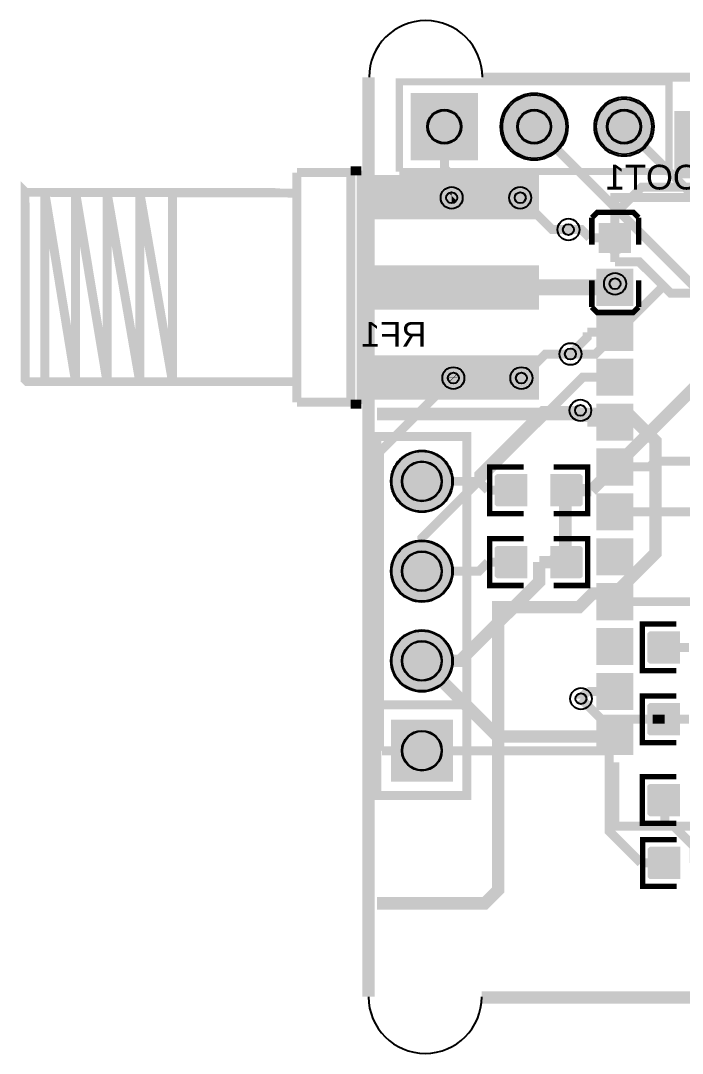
# Model space of a CAD drawing. Header units: millimetres. Extents: x -2.8 to 42, y 68.4 to 97.6.
# Drawn here: x -2.83 to 15.87, y 68.4 to 97.61 of the extents above; entities that cross this region are included whole.
import ezdxf

# ---------------------------------------------------------------- set-up
doc = ezdxf.new("R2010")
doc.units = ezdxf.units.MM
for name, color, linetype, true_color in [('BoardOutLine', 7, 'Continuous', 0xff00ff), ('BottomLayer', 7, 'Continuous', 0x0000ff), ('BottomPasteMaskLayer', 7, 'Continuous', 0x800000), ('BottomSilkLayer', 7, 'Continuous', 0x66cc33), ('BottomSolderMaskLayer', 7, 'Continuous', 0xaa00ff), ('Document', 7, 'Continuous', 0xffffff), ('Hole', 7, 'Continuous', 0x222222), ('Multi-Layer', 7, 'Continuous', 0xc0c0c0), ('TopLayer', 7, 'Continuous', 0xff0000), ('TopPasteMaskLayer', 7, 'Continuous', 0x808080), ('TopSilkLayer', 7, 'Continuous', 0xffcc00), ('TopSolderMaskLayer', 7, 'Continuous', 0x800080)]:
    doc.layers.add(name, color=color, linetype=linetype, true_color=true_color)
doc.styles.get("Standard").update_dxf_attribs({"font": 'arial.ttf'})

msp = doc.modelspace()

# ---------------------------------------------------------------- hatches: boundary and pattern name
at = {"layer": 'BottomLayer'}
for points in [[(11.793014986029903, 93.21811023622047), (6.993014986029948, 93.21811023622047), (6.993014986029948, 92.01811023622042), (11.793014986029903, 92.01811023622042)], [(11.793065786131592, 90.66819913639836), (6.993065786131638, 90.66819913639836), (6.993065786131638, 89.46819913639831), (11.793065786131592, 89.46819913639831)], [(14.465074930149967, 90.56817373634749), (13.465074930149967, 90.56817373634749), (13.465074930149967, 89.56817373634749), (14.465074930149967, 89.56817373634749)], [(14.465074930149967, 89.29817119634242), (13.465074930149967, 89.29817119634242), (13.465074930149967, 88.29817119634242), (14.465074930149967, 88.29817119634242)], [(11.793014986029903, 88.11828803657613), (6.993014986029948, 88.11828803657613), (6.993014986029948, 86.91828803657609), (11.793014986029903, 86.91828803657609)], [(14.465074930149967, 88.02816865633736), (13.465074930149967, 88.02816865633736), (13.465074930149967, 87.02816865633736), (14.465074930149967, 87.02816865633736)], [(14.465074930149967, 86.75816611633229), (13.465074930149967, 86.75816611633229), (13.465074930149967, 85.75816611633229), (14.465074930149967, 85.75816611633229)], [(14.465074930149967, 85.48816357632711), (13.465074930149967, 85.48816357632711), (13.465074930149967, 84.48816357632722), (14.465074930149967, 84.48816357632722)], [(14.465074930149967, 84.21816103632204), (13.465074930149967, 84.21816103632204), (13.465074930149967, 83.21816103632216), (14.465074930149967, 83.21816103632216)], [(14.465074930149967, 82.94818389636782), (13.465074930149967, 82.94818389636782), (13.465074930149967, 81.94818389636782), (14.465074930149967, 81.94818389636782)], [(14.465074930149967, 81.67818135636276), (13.465074930149967, 81.67818135636276), (13.465074930149967, 80.67818135636276), (14.465074930149967, 80.67818135636276)], [(14.465074930149967, 80.40817881635769), (13.465074930149967, 80.40817881635769), (13.465074930149967, 79.40817881635769), (14.465074930149967, 79.40817881635769)], [(14.465074930149967, 79.13817627635262), (13.465074930149967, 79.13817627635262), (13.465074930149967, 78.13817627635262), (14.465074930149967, 78.13817627635262)], [(14.465074930149967, 77.86817373634756), (13.465074930149967, 77.86817373634756), (13.465074930149967, 76.86817373634756), (14.465074930149967, 76.86817373634756)]]:
    msp.add_hatch(color=256, dxfattribs=at).paths.add_polyline_path(points)
at = {"layer": 'BottomPasteMaskLayer'}
for points in [[(11.793014986029903, 93.21811023622047), (6.993014986029948, 93.21811023622047), (6.993014986029948, 92.01811023622042), (11.793014986029903, 92.01811023622042)], [(11.793065786131592, 90.66819913639836), (6.993065786131638, 90.66819913639836), (6.993065786131638, 89.46819913639831), (11.793065786131592, 89.46819913639831)], [(14.465074930149967, 90.56817373634749), (13.465074930149967, 90.56817373634749), (13.465074930149967, 89.56817373634749), (14.465074930149967, 89.56817373634749)], [(14.465074930149967, 89.29817119634242), (13.465074930149967, 89.29817119634242), (13.465074930149967, 88.29817119634242), (14.465074930149967, 88.29817119634242)], [(11.793014986029903, 88.11828803657613), (6.993014986029948, 88.11828803657613), (6.993014986029948, 86.91828803657609), (11.793014986029903, 86.91828803657609)], [(14.465074930149967, 88.02816865633736), (13.465074930149967, 88.02816865633736), (13.465074930149967, 87.02816865633736), (14.465074930149967, 87.02816865633736)], [(14.465074930149967, 86.75816611633229), (13.465074930149967, 86.75816611633229), (13.465074930149967, 85.75816611633229), (14.465074930149967, 85.75816611633229)], [(14.465074930149967, 85.48816357632711), (13.465074930149967, 85.48816357632711), (13.465074930149967, 84.48816357632722), (14.465074930149967, 84.48816357632722)], [(14.465074930149967, 84.21816103632204), (13.465074930149967, 84.21816103632204), (13.465074930149967, 83.21816103632216), (14.465074930149967, 83.21816103632216)], [(14.465074930149967, 82.94818389636782), (13.465074930149967, 82.94818389636782), (13.465074930149967, 81.94818389636782), (14.465074930149967, 81.94818389636782)], [(14.465074930149967, 81.67818135636276), (13.465074930149967, 81.67818135636276), (13.465074930149967, 80.67818135636276), (14.465074930149967, 80.67818135636276)], [(14.465074930149967, 80.40817881635769), (13.465074930149967, 80.40817881635769), (13.465074930149967, 79.40817881635769), (14.465074930149967, 79.40817881635769)], [(14.465074930149967, 79.13817627635262), (13.465074930149967, 79.13817627635262), (13.465074930149967, 78.13817627635262), (14.465074930149967, 78.13817627635262)], [(14.465074930149967, 77.86817373634756), (13.465074930149967, 77.86817373634756), (13.465074930149967, 76.86817373634756), (14.465074930149967, 76.86817373634756)]]:
    msp.add_hatch(color=256, dxfattribs=at).paths.add_polyline_path(points)
at = {"layer": 'BottomSolderMaskLayer'}
for points in [[(10.094818389636657, 93.66438912877845), (8.193218186436525, 93.66438912877845), (8.193218186436525, 95.56598933197859), (10.094818389636657, 95.56598933197859)], [(10.733223266446634, 94.61518923037852, 1), (12.63482346964704, 94.61518923037852, 1)], [(13.385826771653617, 94.61518923037852, 1), (15.062230124460323, 94.61518923037852, 1)], [(11.81841584328322, 93.24351566337543), (6.967615741683176, 93.24351566337543), (6.967615741683176, 91.99271556177519), (11.81841584328322, 91.99271556177519)], [(11.818467181020424, 90.69360456355332), (6.967667079420153, 90.69360456355332), (6.967667079420153, 89.44280446195307), (11.818467181020424, 89.44280446195307)], [(14.49046852932429, 90.59357894844823), (13.439668427723973, 90.59357894844823), (13.439668427723973, 89.54277884684814), (14.49046852932429, 89.54277884684814)], [(14.49046852932429, 89.32357640844316), (13.439668427723973, 89.32357640844316), (13.439668427723973, 88.27277630684296), (14.49046852932429, 88.27277630684296)], [(11.81841584328322, 88.1436934637311), (6.967615741683176, 88.1436934637311), (6.967615741683176, 86.89289336213085), (11.81841584328322, 86.89289336213085)], [(14.49046852932429, 88.0535738684381), (13.439668427723973, 88.0535738684381), (13.439668427723973, 87.00277376683789), (14.49046852932429, 87.00277376683789)], [(14.49046852932429, 86.78357132843303), (13.439668427723973, 86.78357132843303), (13.439668427723973, 85.73277122683282), (14.49046852932429, 85.73277122683282)], [(7.633616967233899, 84.58216916433844, 1), (9.384417068834102, 84.58216916433844, 1)], [(14.49046852932429, 85.51356878842785), (13.439668427723973, 85.51356878842785), (13.439668427723973, 84.46276868682776), (14.49046852932429, 84.46276868682776)], [(14.49046852932429, 84.24356624842278), (13.439668427723973, 84.24356624842278), (13.439668427723973, 83.19276614682269), (14.49046852932429, 83.19276614682269)], [(14.49046852932429, 82.97359039879382), (13.439668427723973, 82.97359039879382), (13.439668427723973, 81.92279029719361), (14.49046852932429, 81.92279029719361)], [(7.633616967233899, 82.04216408432819, 1), (9.384417068834102, 82.04216408432819, 1)], [(14.49046852932429, 81.70358785878875), (13.439668427723973, 81.70358785878875), (13.439668427723973, 80.65278775718843), (14.49046852932429, 80.65278775718843)], [(7.633616967233899, 79.50215900431806, 1), (9.384417068834102, 79.50215900431806, 1)], [(14.49046852932429, 80.43358531878368), (13.439668427723973, 80.43358531878368), (13.439668427723973, 79.38278521718337), (14.49046852932429, 79.38278521718337)], [(14.49046852932429, 79.16358277877862), (13.439668427723973, 79.16358277877862), (13.439668427723973, 78.1127826771783), (14.49046852932429, 78.1127826771783)], [(7.633603887701156, 76.08674079397497), (7.633603887701156, 77.83756705464077), (9.384430148366846, 77.83756705464077), (9.384430148366846, 76.08674079397497)], [(14.49046852932429, 77.89358023877344), (13.439668427723973, 77.89358023877344), (13.439668427723973, 76.84278013717324), (14.49046852932429, 76.84278013717324)]]:
    msp.add_hatch(color=256, dxfattribs=at).paths.add_polyline_path(points)
at = {"layer": 'Document'}
msp.add_hatch(color=256, dxfattribs=at).paths.add_polyline_path([(4.363017526035037, 92.87807975615954), (4.363017526035037, 92.63807467614947), (-2.586995173990317, 92.63807467614947), (-2.586995173990317, 87.51805943611885), (4.363017526035037, 87.51805943611885), (4.363017526035037, 87.27807975615963), (-2.706985013969984, 87.27807975615963), (-2.826974853949764, 87.3980695961393), (-2.826974853949764, 92.78808737617487), (-2.7369824739649857, 92.87807975615954)])
at = {"layer": 'Multi-Layer'}
for points in [[(10.044018288036568, 93.71518923037854), (8.244018288036614, 93.71518923037854), (8.244018288036614, 95.5151892303785), (10.044018288036568, 95.5151892303785)], [(10.784023368046837, 94.61518923037852, 1), (12.584023368046838, 94.61518923037852, 1)], [(13.43662687325382, 94.61518923037852, 1), (15.01143002286012, 94.61518923037852, 1)], [(7.659017018034001, 84.58216916433844, 1), (9.359017018034, 84.58216916433844, 1)], [(7.659017018034001, 82.04216408432819, 1), (9.359017018034, 82.04216408432819, 1)], [(7.659017018034001, 79.50215900431806, 1), (9.359017018034, 79.50215900431806, 1)], [(7.659004318008556, 76.11214122428248), (7.659004318008556, 77.81216662433337), (9.359029718059446, 77.81216662433337), (9.359029718059446, 76.11214122428248)]]:
    msp.add_hatch(color=256, dxfattribs=at).paths.add_polyline_path(points)
at = {"layer": 'TopLayer'}
for points in [[(15.67302514605035, 95.03218186436379), (17.173050546100967, 95.03218186436379), (17.173050546100967, 93.18219456438919), (15.67302514605035, 93.18219456438919)], [(11.793014986029903, 93.21811023622047), (6.993014986029948, 93.21811023622047), (6.993014986029948, 92.01811023622042), (11.793014986029903, 92.01811023622042)], [(13.533197866395767, 91.06797053594107), (13.533197866395767, 91.86797053594114), (14.397205994411934, 91.86797053594114), (14.397205994411934, 91.06797053594107)], [(13.533197866395767, 89.66797053594121), (13.533197866395767, 90.46797053594116), (14.397205994411934, 90.46797053594116), (14.397205994411934, 89.66797053594121)], [(11.793014986029903, 88.11803403606814), (6.993014986029948, 88.11803403606814), (6.993014986029948, 86.9180340360681), (11.793014986029903, 86.9180340360681)], [(11.461010922021842, 83.89616459232923), (11.461010922021842, 84.76017272034551), (10.654533909067823, 84.76017272034551), (10.654533909067823, 83.89616459232923)], [(12.161036322072732, 83.89616459232923), (12.161036322072732, 84.76017272034551), (12.967513335026752, 84.76017272034551), (12.967513335026752, 83.89616459232923)], [(11.461010922021842, 81.86416052832112), (11.461010922021842, 82.7281686563374), (10.654533909067823, 82.7281686563374), (10.654533909067823, 81.86416052832112)], [(12.161036322072732, 81.86416052832112), (12.161036322072732, 82.7281686563374), (12.967513335026752, 82.7281686563374), (12.967513335026752, 81.86416052832112)], [(15.779019558039181, 79.45115570231144), (15.779019558039181, 80.31516383032772), (14.972542545085162, 80.31516383032772), (14.972542545085162, 79.45115570231144)], [(15.779019558039181, 77.41915163830333), (15.779019558039181, 78.28315976631961), (14.972542545085162, 78.28315976631961), (14.972542545085162, 77.41915163830333)], [(15.779019558039181, 75.13314706629421), (15.779019558039181, 75.9971551943105), (14.972542545085162, 75.9971551943105), (14.972542545085162, 75.13314706629421)], [(15.787655575311192, 73.35514351028701), (15.787655575311192, 74.2191516383034), (14.981178562357172, 74.2191516383034), (14.981178562357172, 73.35514351028701)]]:
    msp.add_hatch(color=256, dxfattribs=at).paths.add_polyline_path(points)
at = {"layer": 'TopPasteMaskLayer'}
for points in [[(15.67302514605035, 95.03218186436379), (17.173050546100967, 95.03218186436379), (17.173050546100967, 93.18219456438919), (15.67302514605035, 93.18219456438919)], [(11.793014986029903, 93.21811023622047), (6.993014986029948, 93.21811023622047), (6.993014986029948, 92.01811023622042), (11.793014986029903, 92.01811023622042)], [(14.108051816103625, 91.01958343916692), (13.831546863093763, 91.01958343916692), (13.537795275590497, 91.293776987554), (13.537795275590497, 91.7970535941073), (13.60180340360671, 91.86106172212351), (14.337795275590679, 91.86106172212351), (14.401803403606891, 91.7970535941073), (14.401803403606891, 91.293776987554)], [(14.119304038608107, 90.50393700787401), (13.842799085598244, 90.50393700787401), (13.549047498094978, 90.22974345948694), (13.549047498094978, 89.72646685293375), (13.61305562611119, 89.66245872491754), (14.34904749809516, 89.66245872491754), (14.413055626111372, 89.72646685293375), (14.413055626111372, 90.22974345948694)], [(11.793014986029903, 88.11803403606814), (6.993014986029948, 88.11803403606814), (6.993014986029948, 86.9180340360681), (11.793014986029903, 86.9180340360681)], [(11.456032512065121, 84.72814325628656), (11.456032512065121, 84.50017780035569), (11.07604775209552, 84.50017780035569), (11.07604775209552, 84.17018034036073), (11.456032512065121, 84.17018034036073), (11.456032512065121, 83.9281432562866), (11.406045212090476, 83.87815595631207), (10.616052832105652, 83.87815595631207), (10.566040132080389, 83.9281432562866), (10.566040132080389, 84.72814325628656), (10.616052832105652, 84.77815595631193), (11.406045212090476, 84.77815595631193)], [(13.006045212090385, 84.77815595631193), (12.20604521209043, 84.77815595631193), (12.15603251206494, 84.72814325628656), (12.15603251206494, 84.50017780035569), (12.526035052070029, 84.50017780035569), (12.526035052070029, 84.17018034036073), (12.15603251206494, 84.17018034036073), (12.15603251206494, 83.9281432562866), (12.20604521209043, 83.87815595631207), (13.006045212090385, 83.87815595631207), (13.05603251206503, 83.9281432562866), (13.05603251206503, 84.72814325628656)], [(11.456032512065121, 82.69613919227845), (11.456032512065121, 82.46817373634758), (11.07604775209552, 82.46817373634758), (11.07604775209552, 82.13817627635262), (11.456032512065121, 82.13817627635262), (11.456032512065121, 81.89613919227838), (11.406045212090476, 81.84615189230385), (10.616052832105652, 81.84615189230385), (10.566040132080389, 81.89613919227838), (10.566040132080389, 82.69613919227845), (10.616052832105652, 82.74615189230383), (11.406045212090476, 82.74615189230383)], [(13.006045212090385, 82.74615189230383), (12.20604521209043, 82.74615189230383), (12.15603251206494, 82.69613919227845), (12.15603251206494, 82.46817373634758), (12.526035052070029, 82.46817373634758), (12.526035052070029, 82.13817627635262), (12.15603251206494, 82.13817627635262), (12.15603251206494, 81.89613919227838), (12.20604521209043, 81.84615189230385), (13.006045212090385, 81.84615189230385), (13.05603251206503, 81.89613919227838), (13.05603251206503, 82.69613919227845)], [(15.77404114808246, 80.28313436626877), (15.77404114808246, 80.0551689103379), (15.394056388112858, 80.0551689103379), (15.394056388112858, 79.72517145034294), (15.77404114808246, 79.72517145034294), (15.77404114808246, 79.48313436626881), (15.724053848107815, 79.43314706629428), (14.93406146812299, 79.43314706629428), (14.8840487680975, 79.48313436626881), (14.8840487680975, 80.28313436626877), (14.93406146812299, 80.33314706629415), (15.724053848107815, 80.33314706629415)], [(15.77404114808246, 78.25113030226066), (15.77404114808246, 78.02316484632979), (15.394056388112858, 78.02316484632979), (15.394056388112858, 77.69316738633484), (15.77404114808246, 77.69316738633484), (15.77404114808246, 77.4511303022606), (15.724053848107815, 77.40114300228606), (14.93406146812299, 77.40114300228606), (14.8840487680975, 77.4511303022606), (14.8840487680975, 78.25113030226066), (14.93406146812299, 78.30114300228604), (15.724053848107815, 78.30114300228604)], [(15.77404114808246, 75.96512573025154), (15.77404114808246, 75.73716027432067), (15.394056388112858, 75.73716027432067), (15.394056388112858, 75.40716281432572), (15.77404114808246, 75.40716281432572), (15.77404114808246, 75.16512573025148), (15.724053848107815, 75.11513843027694), (14.93406146812299, 75.11513843027694), (14.8840487680975, 75.16512573025148), (14.8840487680975, 75.96512573025154), (14.93406146812299, 76.01513843027692), (15.724053848107815, 76.01513843027692)], [(15.782677165354244, 74.18712217424445), (15.782677165354244, 73.95915671831347), (15.402692405384869, 73.95915671831347), (15.402692405384869, 73.62915925831862), (15.782677165354244, 73.62915925831862), (15.782677165354244, 73.38712217424438), (15.732689865379825, 73.33713487426985), (14.942697485395001, 73.33713487426985), (14.892684785369738, 73.38712217424438), (14.892684785369738, 74.18712217424445), (14.942697485395001, 74.23713487426983), (15.732689865379825, 74.23713487426983)]]:
    msp.add_hatch(color=256, dxfattribs=at).paths.add_polyline_path(points)
at = {"layer": 'TopSolderMaskLayer'}
for points in [[(10.094818389636657, 93.66438912877845), (8.193218186436525, 93.66438912877845), (8.193218186436525, 95.56598933197859), (10.094818389636657, 95.56598933197859)], [(10.733223266446634, 94.61518923037852, 1), (12.63482346964704, 94.61518923037852, 1)], [(13.385826771653617, 94.61518923037852, 1), (15.062230124460323, 94.61518923037852, 1)], [(15.647620364057957, 95.05758156642969), (17.198446725925805, 95.05758156642969), (17.198446725925805, 93.15679486232318), (15.647620364057957, 93.15679486232318)], [(11.81841584328322, 93.24351566337543), (6.967615741683176, 93.24351566337543), (6.967615741683176, 91.99271556177519), (11.81841584328322, 91.99271556177519)], [(13.505765553466517, 91.04445816530392), (13.505765553466517, 91.89149485392113), (14.424638307341183, 91.89149485392113), (14.424638307341183, 91.04445816530392)], [(13.505765553466517, 89.64444621796122), (13.505765553466517, 90.4914829065782), (14.424638307341183, 90.4914829065782), (14.424638307341183, 89.64444621796122)], [(11.81841584328322, 88.1434394632231), (6.967615741683176, 88.1434394632231), (6.967615741683176, 86.89263936162286), (11.81841584328322, 86.89263936162286)], [(7.633616967233899, 84.58216916433844, 1), (9.384417068834102, 84.58216916433844, 1)], [(11.486418172609547, 83.87076454152918), (11.486418172609547, 84.78557277114555), (10.629141058055438, 84.78557277114555), (10.629141058055438, 83.87076454152918)], [(12.135629071485027, 83.87076454152918), (12.135629071485027, 84.78557277114555), (12.992906186039136, 84.78557277114555), (12.992906186039136, 83.87076454152918)], [(7.633616967233899, 82.04216408432819, 1), (9.384417068834102, 82.04216408432819, 1)], [(11.486418172609547, 81.83876047752096), (11.486418172609547, 82.75356870713745), (10.629141058055438, 82.75356870713745), (10.629141058055438, 81.83876047752096)], [(12.135629071485027, 81.83876047752096), (12.135629071485027, 82.75356870713745), (12.992906186039136, 82.75356870713745), (12.992906186039136, 81.83876047752096)], [(7.633616967233899, 79.50215900431806, 1), (9.384417068834102, 79.50215900431806, 1)], [(15.804426808626886, 79.4257556515114), (15.804426808626886, 80.34056388112776), (14.94714969407255, 80.34056388112776), (14.94714969407255, 79.4257556515114)], [(15.804426808626886, 77.39375158750329), (15.804426808626886, 78.30855981711966), (14.94714969407255, 78.30855981711966), (14.94714969407255, 77.39375158750329)], [(7.633603887701156, 76.08674079397497), (7.633603887701156, 77.83756705464077), (9.384430148366846, 77.83756705464077), (9.384430148366846, 76.08674079397497)], [(15.804426808626886, 75.10774701549406), (15.804426808626886, 76.02255524511054), (14.94714969407255, 76.02255524511054), (14.94714969407255, 75.10774701549406)], [(15.813062825898896, 73.32974345948696), (15.813062825898896, 74.24455168910345), (14.955785711344788, 74.24455168910345), (14.955785711344788, 73.32974345948696)]]:
    msp.add_hatch(color=256, dxfattribs=at).paths.add_polyline_path(points)

# ---------------------------------------------------------------- linework, layer by layer
at = {"layer": 'BoardOutLine'}
for points, const_width in [([(7, 70.00254000508005), (7, 96.01219202438415)], 0.3500127000254001), ([(10.218592837185724, 96.01219202438415), (37.563881127762215, 96.01219202438415)], 0.25400050800101603), ([(6.7930149860299025, 93.36807213614429), (6.493014986029948, 93.36807213614429)], 0.25400050800101603), ([(6.7930149860299025, 93.36807213614429), (6.7930149860299025, 86.76807213614438)], 0.25400050800101603), ([(6.7930149860299025, 86.76807213614438), (6.493014986029948, 86.76807213614438)], 0.25400050800101603), ([(37.59207518415042, 69.97713995428), (10.20320040640081, 69.97713995428)], 0.3500127000254001)]:
    msp.add_lwpolyline(points, dxfattribs=dict(at, const_width=const_width))
for centre, start, end in [((8.61699263398532, 96.01219179955876), 8.009106731400786e-06, 179.99999194545146), ((8.601600203200405, 70.00254022990543), 180.00000800910672, 359.9999919454514)]:
    msp.add_arc(centre, 1.6016002032004066, start, end, dxfattribs=at)
at = {"layer": 'BottomLayer'}
for points, const_width in [([(9.144018288036705, 94.6151130302261), (9.144018288036705, 93.43604267208536)], 0.25400050800101603), ([(11.684023368046837, 94.6151130302261), (18.30505461010921, 87.99408178816361), (18.30505461010921, 86.2579883159766)], 0.25400050800101603), ([(14.22402844805697, 94.6151130302261), (21.292608585217067, 87.54653289306589), (30.965963931927718, 87.54653289306589)], 0.25400050800101603), ([(9.144018288036705, 93.43604267208536), (9.350266700533439, 93.22979425958863), (9.350266700533439, 92.60317500635006)], 0.25400050800101603), ([(9.350266700533439, 92.60317500635006), (9.378206756413647, 92.60317500635006), (9.392938785877504, 92.61790703581414)], 0.25400050800101603), ([(13.965201930403964, 90.06807213614434), (9.393192786385725, 90.06807213614434)], 0.4500127000254001), ([(13.18592837185679, 88.79799339598685), (13.18592837185679, 88.65981711963423), (12.709423418846882, 88.18331216662443)], 0.25400050800101603), ([(13.965201930403964, 88.79799339598685), (13.18592837185679, 88.79799339598685)], 0.25400050800101603), ([(13.18592837185679, 87.52799085598167), (13.058674117348119, 87.52799085598167), (8.509017018034001, 82.97833375666755), (8.509017018034001, 82.04208788417577)], 0.25400050800101603), ([(9.398018796037604, 87.50309880619761), (9.392938785877504, 87.5081788163576), (9.392938785877504, 87.51808483616969)], 0.25400050800101603), ([(13.965201930403964, 87.52799085598167), (13.18592837185679, 87.52799085598167)], 0.25400050800101603), ([(9.398018796037604, 87.50309880619761), (7.306324612649178, 85.4114046228093), (7.306324612649178, 77.0357378714757), (7.379984759969602, 76.9620777241555)], 0.25400050800101603), ([(12.990855981712002, 86.58895097790207), (13.18592837185679, 86.39387858775729), (13.18592837185679, 86.2579883159766)], 0.25400050800101603), ([(13.965201930403964, 86.2579883159766), (13.18592837185679, 86.2579883159766)], 0.25400050800101603), ([(14.744221488442918, 84.98798577597154), (14.941579883159648, 84.98798577597154), (15.109474218948435, 85.15588011176021), (30.491236982473993, 85.15588011176021), (30.667513335026797, 85.3321564643129)], 0.25400050800101603), ([(13.965201930403964, 84.98798577597154), (14.744221488442918, 84.98798577597154)], 0.25400050800101603), ([(13.965201930403964, 83.71798323596647), (30.31648463296915, 83.71798323596647), (30.77749555499122, 84.17899415798831)], 0.25400050800101603), ([(17.18313436626886, 81.84345948691907), (16.51765303530624, 81.17797815595634), (13.965201930403964, 81.17797815595634)], 0.25400050800101603), ([(13.965201930403964, 77.36797053594103), (10.6431292862585, 77.36797053594103), (8.509017018034001, 79.50208280416564)], 0.3500127000254001), ([(13.18592837185679, 78.6379730759462), (13.006350012700068, 78.45839471678948), (13.006350012700068, 78.43375666751342)], 0.25400050800101603), ([(13.965201930403964, 78.6379730759462), (13.18592837185679, 78.6379730759462)], 0.25400050800101603), ([(8.509017018034001, 76.9620777241555), (7.379984759969602, 76.9620777241555)], 0.25400050800101603)]:
    msp.add_lwpolyline(points, dxfattribs=dict(at, const_width=const_width))
at = {"layer": 'BottomSilkLayer', "const_width": 0.25400050800101603}
for points in [[(4.975006350012791, 93.31805943611892), (4.975006350012791, 86.81803403606807)], [(4.975006350012791, 93.31805943611892), (6.49900939801887, 93.31805943611892), (6.49900939801887, 86.89309118618246)], [(-2.15250190500376, 92.75748031496073), (-2.6963423926847554, 92.75748031496073), (-2.706959613919139, 92.76807213614427), (-2.706959613919139, 87.38806197612405)], [(-2.15250190500376, 92.75748031496073), (4.975006350012791, 92.73741427482855)], [(-2.15250190500376, 92.75748031496073), (-2.15250190500376, 87.40119380238764)], [(-1.281686563373114, 87.40119380238764), (-2.15250190500376, 92.75748031496073)], [(-1.281686563373114, 92.75748031496073), (-1.281686563373114, 87.40119380238764)], [(-0.3926847853695108, 87.40119380238764), (-1.281686563373114, 92.75748031496073)], [(-0.3926847853695108, 92.75748031496073), (-0.3926847853695108, 87.40119380238764)], [(0.532613665227359, 87.40119380238764), (-0.3926847853695108, 92.75748031496073)], [(1.4578867157734976, 87.40119380238764), (0.532613665227359, 92.75748031496073)], [(0.532613665227359, 92.75748031496073), (0.532613665227359, 87.40119380238764)], [(1.4578867157734976, 92.75748031496073), (1.4578867157734976, 87.40119380238764)], [(31.745085090170278, 90.79933959867924), (31.745085090170278, 92.60830581661173), (13.965100330200585, 92.60830581661173), (13.965100330200585, 90.79933959867924)], [(-2.15250190500376, 87.40119380238764), (-2.706959613919139, 87.40119380238764)], [(-2.15250190500376, 87.40119380238764), (4.975006350012791, 87.40119380238764)], [(4.975006350012791, 86.81803403606807), (6.49900939801887, 86.81803403606807)], [(13.965100330200585, 76.63705867411738), (13.965100330200585, 74.82832105664215), (31.745085090170278, 74.82832105664215)]]:
    msp.add_lwpolyline(points, dxfattribs=at)
at = {"layer": 'BottomSolderMaskLayer'}
for centre, radius in [((11.684023368046837, 94.61518923037852), 0.9508001016002032), ((14.22402844805697, 94.61518923037852), 0.838201676403353), ((9.144018288036705, 94.61518923037852), 0.4827927476643484), ((11.684023368046837, 94.61518923037852), 0.4827927476643484), ((14.22402844805697, 94.61518923037852), 0.486481437479004), ((8.509017018034001, 84.58216916433844), 0.8754000508001016), ((8.509017018034001, 84.58216916433844), 0.5664484065211015), ((8.509017018034001, 82.04216408432819), 0.8754000508001016), ((8.509017018034001, 82.04216408432819), 0.5664484065211015), ((8.509017018034001, 79.50215900431806), 0.8754000508001016), ((8.509017018034001, 79.50215900431806), 0.5664484065211015), ((8.509017018034001, 76.96215392430793), 0.5664484065211015)]:
    msp.add_circle(centre, radius, dxfattribs=at)
at = {"layer": 'Hole'}
for centre, radius in [((9.350266700533439, 92.60325120650248), 0.15499110998222), ((11.28854457708917, 92.60325120650248), 0.15499110998222), ((12.652273304546497, 91.7043434086869), 0.15499110998222), ((13.970027940055843, 90.17018034036073), 0.15499110998222), ((12.709423418846882, 88.18338836677674), 0.15499110998222), ((9.398018796037604, 87.50317500635003), 0.15499110998222), ((11.322580645161452, 87.50317500635003), 0.15499110998222), ((12.990855981712002, 86.58902717805438), 0.15250190500381003), ((13.006350012700068, 78.43383286766573), 0.15250190500381003)]:
    msp.add_circle(centre, radius, dxfattribs=at)
at = {"layer": 'Multi-Layer'}
for centre, radius in [((11.684023368046837, 94.61518923037852), 0.9000000000000001), ((14.22402844805697, 94.61518923037852), 0.7874015748031498), ((9.144018288036705, 94.61518923037852), 0.45699771399542805), ((11.684023368046837, 94.61518923037852), 0.45699771399542805), ((14.22402844805697, 94.61518923037852), 0.45699771399542805), ((9.350266700533439, 92.60325120650248), 0.31000762001524007), ((11.28854457708917, 92.60325120650248), 0.31000762001524007), ((12.652273304546497, 91.7043434086869), 0.31000762001524007), ((13.970027940055843, 90.17018034036073), 0.31000762001524007), ((12.709423418846882, 88.18338836677674), 0.31000762001524007), ((9.398018796037604, 87.50317500635003), 0.31000762001524007), ((11.322580645161452, 87.50317500635003), 0.31000762001524007), ((12.990855981712002, 86.58902717805438), 0.30500381000762006), ((8.509017018034001, 84.58216916433844), 0.8500000000000001), ((8.509017018034001, 84.58216916433844), 0.5500127000254001), ((8.509017018034001, 82.04216408432819), 0.8500000000000001), ((8.509017018034001, 82.04216408432819), 0.5500127000254001), ((8.509017018034001, 79.50215900431806), 0.8500000000000001), ((8.509017018034001, 79.50215900431806), 0.5500127000254001), ((13.006350012700068, 78.43383286766573), 0.30500381000762006), ((8.509017018034001, 76.96215392430793), 0.5500127000254001)]:
    msp.add_circle(centre, radius, dxfattribs=at)
at = {"layer": 'TopLayer'}
for points, const_width in [([(16.423164846329655, 92.90289560579129), (14.721107442214816, 92.90289560579129), (13.965201930403964, 92.14699009398032)], 0.25400050800101603), ([(9.350266700533439, 92.60317500635006), (9.378206756413647, 92.60317500635006), (9.392938785877504, 92.61790703581414)], 0.25400050800101603), ([(11.28854457708917, 92.60317500635006), (9.40767081534159, 92.60317500635006), (9.392938785877504, 92.61790703581414)], 0.25400050800101603), ([(12.652273304546497, 91.70426720853447), (12.187452374904751, 91.70426720853447), (11.28854457708917, 92.60317500635006)], 0.25400050800101603), ([(13.965201930403964, 91.46779273558559), (13.965201930403964, 92.14699009398032)], 0.25400050800101603), ([(13.254000508001127, 91.46779273558559), (13.017526035052015, 91.70426720853447), (12.652273304546497, 91.70426720853447)], 0.25400050800101603), ([(13.965201930403964, 91.46779273558559), (13.254000508001127, 91.46779273558559)], 0.25400050800101603), ([(13.965201930403964, 91.46779273558559), (13.965201930403964, 90.78884937769885)], 0.25400050800101603), ([(15.339090678181265, 90.10431800863603), (14.654559309118667, 90.78884937769885), (13.965201930403964, 90.78884937769885)], 0.25400050800101603), ([(15.339090678181265, 90.10431800863603), (13.418084836169783, 88.18331216662443), (12.709423418846882, 88.18331216662443)], 0.25400050800101603), ([(22.082804165608195, 89.26662433324873), (21.440436880873904, 89.90899161798336), (15.534417068834273, 89.90899161798336), (15.339090678181265, 90.10431800863603)], 0.25400050800101603), ([(13.302768605537267, 84.32809245618489), (18.19304038608084, 89.21836423672858), (19.686055372110786, 89.21836423672858)], 0.3500127000254001), ([(12.709423418846882, 88.18331216662443), (12.002794005588157, 88.18331216662443), (11.322580645161452, 87.50309880619761)], 0.25400050800101603), ([(9.392938785877504, 87.5178308356617), (9.398018796037604, 87.51275082550171), (9.398018796037604, 87.50309880619761)], 0.25400050800101603), ([(11.322580645161452, 87.50309880619761), (9.398018796037604, 87.50309880619761)], 0.25400050800101603), ([(10.12141224282459, 84.5820929641859), (10.12141224282459, 84.78376936753887), (11.926593853187796, 86.58895097790207), (12.990855981712002, 86.58895097790207)], 0.25400050800101603), ([(8.509017018034001, 84.5820929641859), (10.12141224282459, 84.5820929641859)], 0.25400050800101603), ([(10.12141224282459, 84.5820929641859), (10.37541275082549, 84.32809245618489)], 0.25400050800101603), ([(11.057658115316372, 84.32809245618489), (10.37541275082549, 84.32809245618489)], 0.25400050800101603), ([(12.195072390144787, 82.29608839217678), (12.564389128778203, 82.66540513081031), (12.564389128778203, 84.32809245618489)], 0.3500127000254001), ([(12.564389128778203, 84.32809245618489), (13.302768605537267, 84.32809245618489)], 0.3500127000254001), ([(8.509017018034001, 79.50208280416564), (9.585725171450349, 79.50208280416564), (11.825755651511372, 81.74211328422655), (11.825755651511372, 82.29608839217678)], 0.3500127000254001), ([(8.509017018034001, 82.04208788417577), (10.12141224282459, 82.04208788417577), (10.37541275082549, 82.29608839217678)], 0.25400050800101603), ([(11.057658115316372, 82.29608839217678), (10.37541275082549, 82.29608839217678)], 0.25400050800101603), ([(12.195072390144787, 82.29608839217678), (11.825755651511372, 82.29608839217678)], 0.3500127000254001), ([(12.564389128778203, 82.29608839217678), (12.195072390144787, 82.29608839217678)], 0.3500127000254001), ([(15.375666751333483, 79.8830835661671), (16.05816611633236, 79.8830835661671)], 0.25400050800101603), ([(13.804419608839225, 77.851079502159), (13.589027178054266, 77.851079502159), (13.006350012700068, 78.43375666751342)], 0.25400050800101603), ([(15.034544069088042, 77.851079502159), (13.804419608839225, 77.851079502159)], 0.25400050800101603), ([(13.804419608839225, 76.9620777241555), (13.804419608839225, 77.851079502159)], 0.25400050800101603), ([(15.375666751333483, 77.851079502159), (15.034544069088042, 77.851079502159)], 0.25400050800101603), ([(15.375666751333483, 77.851079502159), (16.05816611633236, 77.851079502159)], 0.25400050800101603), ([(8.509017018034001, 76.9620777241555), (13.804419608839225, 76.9620777241555)], 0.25400050800101603), ([(14.70205740411484, 73.78707137414278), (13.804419608839225, 74.6847091694184), (13.804419608839225, 76.9620777241555)], 0.25400050800101603), ([(15.375666751333483, 75.56507493014988), (15.375666751333483, 74.85387350774715)], 0.25400050800101603), ([(15.375666751333483, 74.85387350774715), (15.599949199898447, 74.85387350774715), (16.208534417068904, 74.24528829057658), (16.208534417068904, 73.78707137414278)], 0.25400050800101603), ([(15.384302768605721, 73.78707137414278), (14.70205740411484, 73.78707137414278)], 0.25400050800101603)]:
    msp.add_lwpolyline(points, dxfattribs=dict(at, const_width=const_width))
at = {"layer": 'TopSilkLayer'}
for points, const_width in [([(13.589027178054266, 93.34518669037345), (15.494030988061922, 93.34518669037345), (15.494030988061922, 95.88519177038359), (7.874015748031525, 95.88519177038359), (7.874015748031525, 93.34518669037345)], 0.20320040640081283), ([(7.874015748031525, 93.34518669037345), (13.589027178054266, 93.34518669037345)], 0.20299974599949203), ([(13.313716027432065, 92.03964947929899), (13.466065532131097, 92.19207518415044), (14.48249936499883, 92.19207518415044), (14.63492506985017, 92.03964947929899)], 0.15240030480060962), ([(13.313716027432065, 92.03964947929899), (13.313716027432065, 91.27764795529595)], 0.15199390398780802), ([(14.63492506985017, 92.03964947929899), (14.63492506985017, 91.27764795529595)], 0.15199390398780802), ([(13.313716027432065, 89.50962661925325), (13.313716027432065, 90.2716281432563)], 0.15199390398780802), ([(14.63492506985017, 89.50962661925325), (14.63492506985017, 90.2716281432563)], 0.15199390398780802), ([(14.63492506985017, 89.50962661925325), (14.48249936499883, 89.3573279146558), (13.466065532131097, 89.3573279146558), (13.313716027432065, 89.50962661925325)], 0.15240030480060962), ([(7.239014478029048, 86.48717297434598), (14.35102870205742, 86.48717297434598), (15.113030226060573, 85.72517145034294), (15.113030226060573, 82.55016510033022), (13.970027940055843, 81.40716281432572), (13.589027178054266, 81.40716281432572), (13.335026670053367, 81.40716281432572), (12.95402590805179, 81.02616205232414), (10.668021336042784, 81.02616205232414), (10.668021336042784, 73.02514605029216), (10.287020574041208, 72.64414528829059), (7.239014478029048, 72.64414528829059)], 0.3500127000254001), ([(11.384810769621481, 83.66756413512826), (10.425933451866968, 83.66756413512826), (10.425933451866968, 84.98877317754648), (11.384810769621481, 84.98877317754648)], 0.15240030480060962), ([(12.237236474472866, 83.66756413512826), (13.196113792227607, 83.66756413512826), (13.196113792227607, 84.98877317754648), (12.237236474472866, 84.98877317754648)], 0.15240030480060962), ([(11.384810769621481, 81.63556007112015), (10.425933451866968, 81.63556007112015), (10.425933451866968, 82.95676911353837), (11.384810769621481, 82.95676911353837)], 0.15240030480060962), ([(12.237236474472866, 81.63556007112015), (13.196113792227607, 81.63556007112015), (13.196113792227607, 82.95676911353837), (12.237236474472866, 82.95676911353837)], 0.15240030480060962), ([(15.70281940563882, 79.22255524511047), (14.74394208788408, 79.22255524511047), (14.74394208788408, 80.54376428752869), (15.70281940563882, 80.54376428752869)], 0.15240030480060962), ([(15.70281940563882, 77.19055118110236), (14.74394208788408, 77.19055118110236), (14.74394208788408, 78.51176022352058), (15.70281940563882, 78.51176022352058)], 0.15240030480060962), ([(7.239014478029048, 78.25567691135382), (9.779019558039181, 78.25567691135382)], 0.25400050800101603), ([(15.70281940563882, 74.90454660909325), (14.74394208788408, 74.90454660909325), (14.74394208788408, 76.22575565151135), (15.70281940563882, 76.22575565151135)], 0.15240030480060962), ([(15.71145542291083, 73.12654305308615), (14.752578105156317, 73.12654305308615), (14.752578105156317, 74.44775209550426), (15.71145542291083, 74.44775209550426)], 0.15240030480060962)]:
    msp.add_lwpolyline(points, dxfattribs=dict(at, const_width=const_width))
at = {"layer": 'TopSilkLayer', "const_width": 0.25400050800101603}
msp.add_lwpolyline([(7.239014478029048, 78.25567691135382), (7.239014478029048, 85.8521717043435), (9.779019558039181, 85.8521717043435), (9.779019558039181, 75.69215138430286), (7.239014478029048, 75.69215138430286), (7.239014478029048, 78.25567691135382)], close=True, dxfattribs=at)
at = {"layer": 'TopSolderMaskLayer'}
for centre, radius in [((11.684023368046837, 94.61518923037852), 0.9508001016002032), ((14.22402844805697, 94.61518923037852), 0.838201676403353), ((9.144018288036705, 94.61518923037852), 0.4827927476643484), ((11.684023368046837, 94.61518923037852), 0.4827927476643484), ((14.22402844805697, 94.61518923037852), 0.486481437479004), ((8.509017018034001, 84.58216916433844), 0.8754000508001016), ((8.509017018034001, 84.58216916433844), 0.5664484065211015), ((8.509017018034001, 82.04216408432819), 0.8754000508001016), ((8.509017018034001, 82.04216408432819), 0.5664484065211015), ((8.509017018034001, 79.50215900431806), 0.8754000508001016), ((8.509017018034001, 79.50215900431806), 0.5664484065211015), ((8.509017018034001, 76.96215392430793), 0.5664484065211015)]:
    msp.add_circle(centre, radius, dxfattribs=at)

# ---------------------------------------------------------------- texts
at = {"layer": 'BottomSilkLayer', "text_generation_flag": 2}
for s, p in [('BOOT1', (17.018034036068002, 92.83718567437143)), ('RF1', (8.63601727203445, 88.39217678435364))]:
    msp.add_text(s, height=0.7000000000000001, dxfattribs=at).set_placement(p)

doc.saveas('drawing.dxf')
